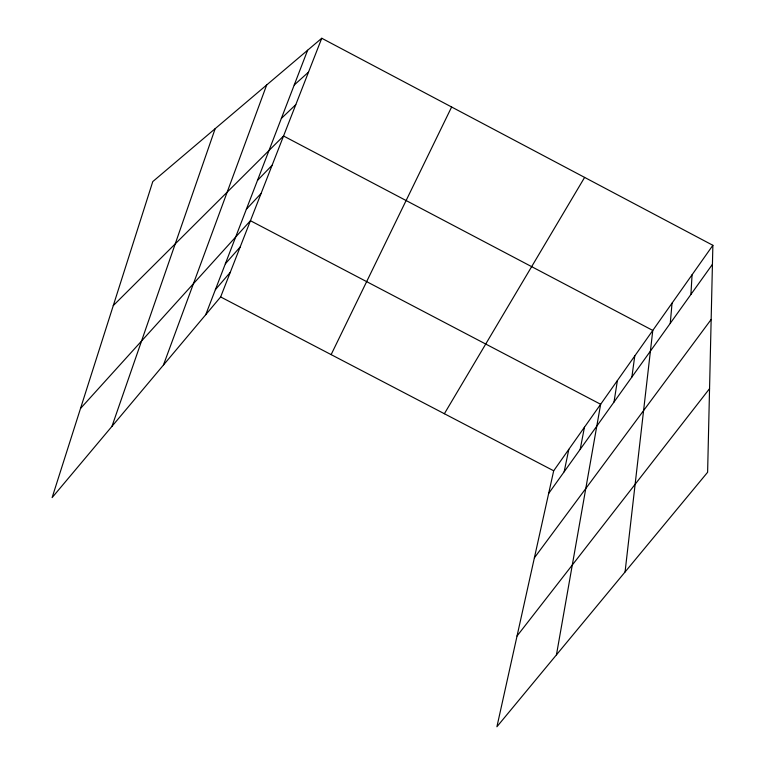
<?xml version="1.0" encoding="UTF-8"?>
<svg xmlns="http://www.w3.org/2000/svg" width="765" height="765" viewBox="0 0 765 765"><rect width="100%" height="100%" fill="white"/><g stroke="black" fill="none" stroke-linecap="round" stroke-linejoin="round"><path stroke-width="1.15" d="M712.875 245.307L707.615 472.273L496.915 726.75L553.688 470.791L712.875 245.307L321.749 38.25L152.77 181.601L52.125 497.604L220.645 296.944L321.749 38.25M690.919 294.439L692.057 274.798M670.264 323.346L672.043 303.15M625.062 571.971L652.784 330.432L283.547 135.998L113.268 305.608M631.871 377.049L634.778 355.935M614.008 402.036L617.403 380.53M556.451 654.84L600.649 404.274L250.432 220.712L80.507 408.472M580.186 449.361L584.46 427.205M564.149 471.795L568.816 449.361M111.967 426.344L215.175 128.654M163.433 365.068L266.689 84.953M205.747 314.673L307.626 50.222M331.13 354.616L451.627 107.004M444.369 413.722L584.613 177.404M548.658 493.463L712.435 264.336M534.381 557.838L711.163 319.454M517.044 636.011L709.557 388.649M215.367 289.696L230.236 272.397M225.331 263.839L240.162 246.999M246.368 209.247L261.075 193.478M257.47 180.416L272.111 165.259M281.367 118.403L295.778 104.681M294.229 85.011L308.505 72.13M220.645 296.944L553.688 470.791"/></g></svg>
